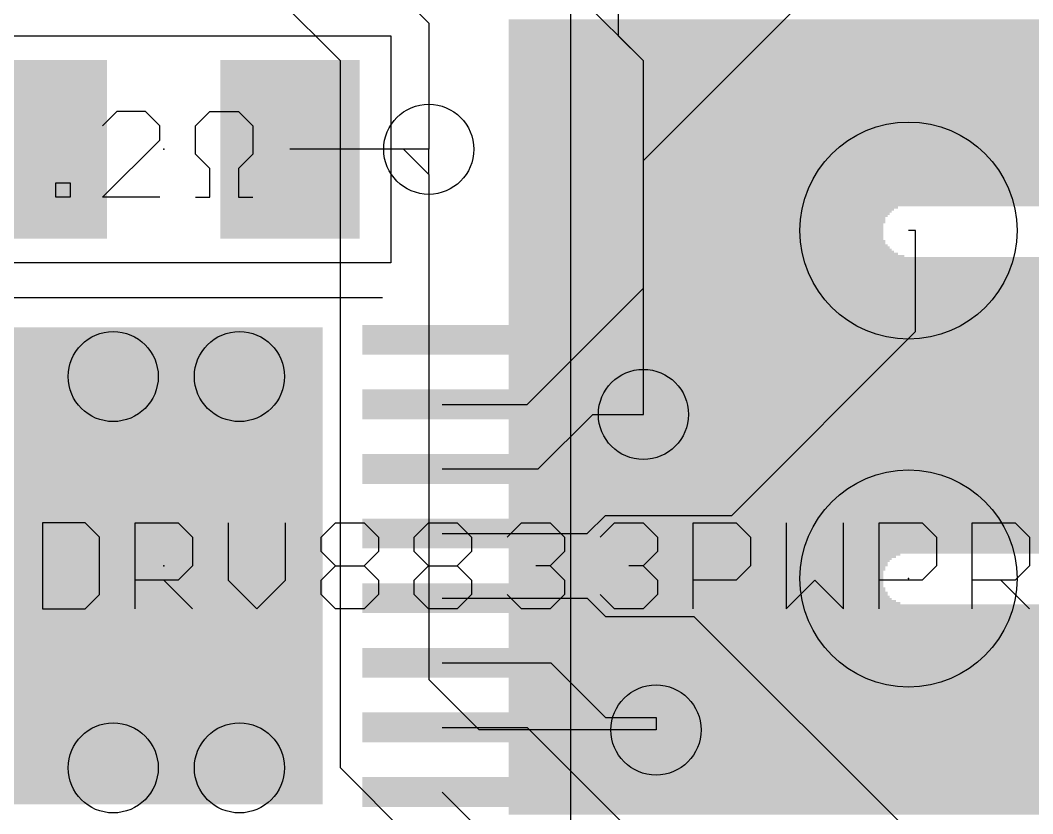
# Model space of a CAD drawing. Extents: x -40.8 to 40.8, y -42.1 to 43.9.
# Drawn here: x 24.59 to 34.78, y -2.37 to 5.62 of the extents above; entities that cross this region are included whole.
import ezdxf

# ---------------------------------------------------------------- set-up
doc = ezdxf.new("R2010")
doc.units = 0
for name, color, linetype in [('1', 22, 'CONTINUOUS'), ('16', 5, 'CONTINUOUS'), ('17', 82, 'CONTINUOUS'), ('18', 82, 'CONTINUOUS'), ('200', 2, 'CONTINUOUS'), ('21', 2, 'CONTINUOUS'), ('23', 2, 'CONTINUOUS'), ('27', 253, 'CONTINUOUS')]:
    doc.layers.add(name, color=color, linetype=linetype)

# ---------------------------------------------------------------- blocks, each defined once
blk = doc.blocks.new('ROUNDP')
blk.add_circle((0, 0), 0.5)
blk = doc.blocks.new('RECT')
blk.add_solid([(-0.5, -0.5), (0.5, -0.5), (-0.5, 0.5), (0.5, 0.5)])
blk = doc.blocks.new('ROUNDV')
blk.add_circle((0, 0), 0.5)

msp = doc.modelspace()

# ---------------------------------------------------------------- linework, layer by layer
at = {"layer": '1'}
for p, q in [((30.861, 4.206), (33.528, 6.873)), ((28.702, 4.318), (27.305, 4.318)), ((30.861, 2.921), (30.861, 4.206)), ((33.599, 3.5), (33.528, 3.5)), ((33.599, 2.484), (33.599, 3.5)), ((29.692, 1.752), (30.861, 2.921)), ((31.75, 0.635), (33.599, 2.484)), ((28.835, 1.752), (29.692, 1.752)), ((29.804, 1.102), (30.353, 1.651)), ((30.353, 1.651), (30.861, 1.651)), ((28.835, 1.102), (29.804, 1.102)), ((30.297, 0.452), (30.48, 0.635)), ((30.48, 0.635), (31.75, 0.635)), ((28.835, 0.452), (30.297, 0.452)), ((28.835, -0.198), (30.297, -0.198)), ((30.297, -0.198), (30.48, -0.381)), ((30.48, -0.381), (31.369, -0.381)), ((31.369, -0.381), (33.528, -2.54)), ((28.835, -0.848), (29.931, -0.848)), ((29.931, -0.848), (30.48, -1.397)), ((30.48, -1.397), (30.988, -1.397)), ((30.988, -1.397), (30.988, -1.524)), ((28.835, -1.498), (29.692, -1.498)), ((29.692, -1.498), (30.988, -2.794)), ((28.835, -2.148), (29.21, -2.523))]:
    msp.add_line(p, q, dxfattribs=at)
at = {"layer": '16'}
for p, q in [((30.607, 8.636), (30.607, 5.461)), ((30.861, 5.207), (29.083, 6.985)), ((27.686, 6.604), (28.702, 5.588)), ((27.813, 5.207), (27.051, 5.969)), ((28.702, 5.588), (28.702, 4.318)), ((30.607, 5.461), (30.861, 5.207)), ((27.813, -1.905), (27.813, 5.207)), ((30.861, 1.651), (30.861, 5.207)), ((28.448, 4.318), (28.702, 4.064)), ((28.702, 4.064), (28.702, 4.318)), ((28.702, 4.064), (28.702, -1.016)), ((28.702, -1.016), (29.21, -1.524)), ((30.988, -1.524), (29.21, -1.524)), ((29.21, -3.302), (27.813, -1.905))]:
    msp.add_line(p, q, dxfattribs=at)
at = {"layer": '21'}
for p, q in [((30.128, 8.75), (30.128, -8.75)), ((23.749, 5.461), (28.321, 5.461)), ((28.321, 5.461), (28.321, 3.175)), ((28.321, 3.175), (23.749, 3.175)), ((23.835, 2.827), (28.235, 2.827))]:
    msp.add_line(p, q, dxfattribs=at)
at = {"layer": '23'}
for p in [(26.035, 4.318), (26.035, 0.127), (33.528, 0)]:
    msp.add_point(p, dxfattribs=at)
at = {"layer": '27'}
for p, q in [((25.563, 4.6997), (25.419, 4.5557)), ((25.8511, 4.6997), (25.563, 4.6997)), ((25.9952, 4.5557), (25.8511, 4.6997)), ((26.3545, 4.5557), (26.4986, 4.6997)), ((26.4986, 4.6997), (26.7867, 4.6997)), ((26.7867, 4.6997), (26.9307, 4.5557)), ((25.9952, 4.4116), (25.9952, 4.5557)), ((26.3545, 4.2676), (26.3545, 4.5557)), ((26.9307, 4.5557), (26.9307, 4.2676)), ((25.419, 3.8354), (25.9952, 4.4116)), ((26.4986, 4.1235), (26.3545, 4.2676)), ((26.9307, 4.2676), (26.7867, 4.1235)), ((26.4986, 3.8354), (26.4986, 4.1235)), ((26.7867, 4.1235), (26.7867, 3.8354)), ((24.9512, 3.8354), (24.9512, 3.9795)), ((24.9512, 3.9795), (25.0953, 3.9795)), ((25.0953, 3.9795), (25.0953, 3.8354)), ((25.0953, 3.8354), (24.9512, 3.8354)), ((25.9952, 3.8354), (25.419, 3.8354)), ((26.3545, 3.8354), (26.4986, 3.8354)), ((26.7867, 3.8354), (26.9307, 3.8354)), ((24.8142, 0.5595), (24.8142, -0.3048)), ((25.2464, 0.5595), (24.8142, 0.5595)), ((25.3904, 0.4155), (25.2464, 0.5595)), ((25.7497, -0.3048), (25.7497, 0.5595)), ((25.7497, 0.5595), (26.1819, 0.5595)), ((26.1819, 0.5595), (26.3259, 0.4155)), ((26.6852, 0.5595), (26.6852, -0.0167)), ((27.2615, -0.0167), (27.2615, 0.5595)), ((27.6208, 0.4155), (27.7648, 0.5595)), ((27.7648, 0.5595), (28.0529, 0.5595)), ((28.0529, 0.5595), (28.197, 0.4155)), ((28.5563, 0.4155), (28.7003, 0.5595)), ((28.7003, 0.5595), (28.9884, 0.5595)), ((28.9884, 0.5595), (29.1325, 0.4155)), ((29.4918, 0.4155), (29.6359, 0.5595)), ((29.6359, 0.5595), (29.924, 0.5595)), ((29.924, 0.5595), (30.068, 0.4155)), ((30.4273, 0.4155), (30.5714, 0.5595)), ((30.5714, 0.5595), (30.8595, 0.5595)), ((30.8595, 0.5595), (31.0035, 0.4155)), ((31.3628, -0.3048), (31.3628, 0.5595)), ((31.3628, 0.5595), (31.795, 0.5595)), ((31.795, 0.5595), (31.9391, 0.4155)), ((32.2983, 0.5595), (32.2983, -0.3048)), ((32.8746, -0.3048), (32.8746, 0.5595)), ((33.2339, -0.3048), (33.2339, 0.5595)), ((33.2339, 0.5595), (33.666, 0.5595)), ((33.666, 0.5595), (33.8101, 0.4155)), ((34.1694, -0.3048), (34.1694, 0.5595)), ((34.1694, 0.5595), (34.6016, 0.5595)), ((34.6016, 0.5595), (34.7456, 0.4155)), ((25.3904, -0.1607), (25.3904, 0.4155)), ((26.3259, 0.4155), (26.3259, 0.1274)), ((27.6208, 0.2714), (27.6208, 0.4155)), ((28.197, 0.4155), (28.197, 0.2714)), ((28.5563, 0.2714), (28.5563, 0.4155)), ((29.1325, 0.4155), (29.1325, 0.2714)), ((30.068, 0.4155), (30.068, 0.2714)), ((31.0035, 0.4155), (31.0035, 0.2714)), ((31.9391, 0.4155), (31.9391, 0.1274)), ((33.8101, 0.4155), (33.8101, 0.1274)), ((34.7456, 0.4155), (34.7456, 0.1274)), ((27.7648, 0.1274), (27.6208, 0.2714)), ((28.197, 0.2714), (28.0529, 0.1274)), ((28.7003, 0.1274), (28.5563, 0.2714)), ((29.1325, 0.2714), (28.9884, 0.1274)), ((30.068, 0.2714), (29.924, 0.1274)), ((31.0035, 0.2714), (30.8595, 0.1274)), ((26.3259, 0.1274), (26.1819, -0.0167)), ((27.6208, -0.0167), (27.7648, 0.1274)), ((27.7648, 0.1274), (28.0529, 0.1274)), ((28.0529, 0.1274), (28.197, -0.0167)), ((28.5563, -0.0167), (28.7003, 0.1274)), ((28.7003, 0.1274), (28.9884, 0.1274)), ((28.9884, 0.1274), (29.1325, -0.0167)), ((29.924, 0.1274), (29.7799, 0.1274)), ((29.924, 0.1274), (30.068, -0.0167)), ((30.8595, 0.1274), (30.7154, 0.1274)), ((30.8595, 0.1274), (31.0035, -0.0167)), ((31.9391, 0.1274), (31.795, -0.0167)), ((33.8101, 0.1274), (33.666, -0.0167)), ((34.7456, 0.1274), (34.6016, -0.0167)), ((26.1819, -0.0167), (25.7497, -0.0167)), ((26.0378, -0.0167), (26.3259, -0.3048)), ((26.6852, -0.0167), (26.9733, -0.3048)), ((26.9733, -0.3048), (27.2615, -0.0167)), ((27.6208, -0.1607), (27.6208, -0.0167)), ((28.197, -0.0167), (28.197, -0.1607)), ((28.5563, -0.1607), (28.5563, -0.0167)), ((29.1325, -0.0167), (29.1325, -0.1607)), ((30.068, -0.0167), (30.068, -0.1607)), ((31.0035, -0.0167), (31.0035, -0.1607)), ((31.795, -0.0167), (31.3628, -0.0167)), ((32.2983, -0.3048), (32.5865, -0.0167)), ((32.5865, -0.0167), (32.8746, -0.3048)), ((33.666, -0.0167), (33.2339, -0.0167)), ((34.6016, -0.0167), (34.1694, -0.0167)), ((34.4575, -0.0167), (34.7456, -0.3048)), ((25.2464, -0.3048), (25.3904, -0.1607)), ((27.7648, -0.3048), (27.6208, -0.1607)), ((28.197, -0.1607), (28.0529, -0.3048)), ((28.7003, -0.3048), (28.5563, -0.1607)), ((29.1325, -0.1607), (28.9884, -0.3048)), ((29.6359, -0.3048), (29.4918, -0.1607)), ((30.068, -0.1607), (29.924, -0.3048)), ((30.5714, -0.3048), (30.4273, -0.1607)), ((31.0035, -0.1607), (30.8595, -0.3048)), ((24.8142, -0.3048), (25.2464, -0.3048)), ((28.0529, -0.3048), (27.7648, -0.3048)), ((28.9884, -0.3048), (28.7003, -0.3048)), ((29.924, -0.3048), (29.6359, -0.3048)), ((30.8595, -0.3048), (30.5714, -0.3048))]:
    msp.add_line(p, q, dxfattribs=at)

# ---------------------------------------------------------------- block references
at = {"layer": '1', "xscale": 1.4, "yscale": 1.8}
for p in [(24.765, 4.318), (27.305, 4.318)]:
    msp.add_blockref('RECT', p, dxfattribs=at)
at = {"layer": '1', "rotation": 90}
for p, xscale, yscale in [((28.835, 2.402), 0.3, 1.6), ((26.035, 0.127), 4.8, 3.2), ((28.835, 1.752), 0.3, 1.6), ((28.835, 1.102), 0.3, 1.6), ((28.835, 0.452), 0.3, 1.6), ((28.835, -0.198), 0.3, 1.6), ((28.835, -0.848), 0.3, 1.6), ((28.835, -1.498), 0.3, 1.6), ((28.835, -2.148), 0.3, 1.6)]:
    msp.add_blockref('RECT', p, dxfattribs=dict(at, xscale=xscale, yscale=yscale))
at = {"layer": '17', "xscale": 2.1844, "yscale": 2.1844, "rotation": 90}
for p in [(33.528, 3.5), (33.528, 3.5), (33.528, 0), (33.528, 0)]:
    msp.add_blockref('ROUNDP', p, dxfattribs=at)
at = {"layer": '18', "xscale": 0.9064, "yscale": 0.9064}
for p in [(28.702, 4.318), (28.702, 4.318), (25.527, 2.032), (25.527, 2.032), (26.797, 2.032), (26.797, 2.032), (30.861, 1.651), (30.861, 1.651), (30.988, -1.524), (30.988, -1.524), (25.527, -1.905), (25.527, -1.905), (26.797, -1.905), (26.797, -1.905)]:
    msp.add_blockref('ROUNDV', p, dxfattribs=at)
at = {"layer": '200', "yscale": 0.0212}
for p, xscale in [((34.3441, 5.6165), 9.6747), ((34.3441, 5.5953), 9.6747), ((34.3441, 5.5741), 9.6747), ((34.3441, 5.5529), 9.6747), ((34.3441, 5.5318), 9.6747), ((34.3441, 5.5106), 9.6747), ((34.3441, 5.4894), 9.6747), ((34.3441, 5.4683), 9.6747), ((34.3441, 5.4471), 9.6747), ((34.3441, 5.4259), 9.6747), ((34.3441, 5.4047), 9.6747), ((34.3441, 5.3836), 9.6747), ((34.3441, 5.3624), 9.6747), ((34.3441, 5.3412), 9.6747), ((34.3441, 5.3201), 9.6747), ((34.3441, 5.2989), 9.6747), ((34.3441, 5.2777), 9.6747), ((34.3441, 5.2566), 9.6747), ((34.3441, 5.2354), 9.6747), ((34.3441, 5.2142), 9.6747), ((34.3441, 5.1931), 9.6747), ((34.3441, 5.1719), 9.6747), ((34.3441, 5.1507), 9.6747), ((34.3441, 5.1295), 9.6747), ((34.3441, 5.1084), 9.6747), ((34.3441, 5.0872), 9.6747), ((34.3441, 5.066), 9.6747), ((34.3441, 5.0449), 9.6747), ((34.3441, 5.0237), 9.6747), ((34.3441, 5.0025), 9.6747), ((34.3441, 4.9814), 9.6747), ((34.3441, 4.9602), 9.6747), ((34.3441, 4.939), 9.6747), ((34.3441, 4.9178), 9.6747), ((34.3441, 4.8967), 9.6747), ((34.3441, 4.8755), 9.6747), ((34.3441, 4.8543), 9.6747), ((34.3441, 4.8332), 9.6747), ((34.3441, 4.812), 9.6747), ((34.3441, 4.7908), 9.6747), ((34.3441, 4.7697), 9.6747), ((34.3441, 4.7485), 9.6747), ((34.3441, 4.7273), 9.6747), ((34.3441, 4.7061), 9.6747), ((34.3441, 4.685), 9.6747), ((34.3441, 4.6638), 9.6747), ((34.3441, 4.6426), 9.6747), ((34.3441, 4.6215), 9.6747), ((34.3441, 4.6003), 9.6747), ((34.3441, 4.5791), 9.6747), ((34.3441, 4.5579), 9.6747), ((34.3441, 4.5368), 9.6747), ((34.3441, 4.5156), 9.6747), ((34.3441, 4.4944), 9.6747), ((34.3441, 4.4733), 9.6747), ((34.3441, 4.4521), 9.6747), ((34.3441, 4.4309), 9.6747), ((34.3441, 4.4098), 9.6747), ((34.3441, 4.3886), 9.6747), ((34.3441, 4.3674), 9.6747), ((35.0745, 4.3463), 11.1354), ((35.0745, 4.3251), 11.1354), ((35.0745, 4.3039), 11.1354), ((35.0745, 4.2827), 11.1354), ((35.0745, 4.2616), 11.1354), ((35.0745, 4.2404), 11.1354), ((35.0745, 4.2192), 11.1354), ((35.0745, 4.1981), 11.1354), ((35.0745, 4.1769), 11.1354), ((35.0745, 4.1557), 11.1354), ((35.0745, 4.1346), 11.1354), ((35.0745, 4.1134), 11.1354), ((35.0745, 4.0922), 11.1354), ((34.0795, 4.071), 9.1454), ((34.0372, 4.0287), 9.0608), ((34.0266, 4.0075), 9.0396), ((34.016, 3.9864), 9.0184), ((34.0054, 3.9652), 8.9972), ((34.0478, 4.0499), 9.0819), ((33.9948, 3.944), 8.9761), ((33.9736, 3.9017), 8.9337), ((33.9843, 3.9229), 8.9549), ((33.9631, 3.8805), 8.9126), ((33.9207, 3.7958), 8.8279), ((33.9525, 3.8593), 8.8914), ((33.9419, 3.8382), 8.8702), ((33.9314, 3.817), 8.8491), ((33.9102, 3.7747), 8.8067), ((33.889, 3.7535), 8.7644), ((31.465, 3.7323), 3.9164), ((31.4227, 3.6688), 3.8318), ((31.4439, 3.7112), 3.8741), ((31.4333, 3.69), 3.8529), ((31.4121, 3.6476), 3.8106), ((31.4015, 3.6265), 3.7894), ((31.4015, 3.6053), 3.7894), ((31.4015, 3.5841), 3.7894), ((31.391, 3.563), 3.7683), ((31.391, 3.5418), 3.7683), ((31.391, 3.5206), 3.7683), ((31.391, 3.4995), 3.7683), ((31.391, 3.4783), 3.7683), ((31.391, 3.4571), 3.7683), ((31.4015, 3.3936), 3.7894), ((31.4015, 3.3724), 3.7894), ((31.4121, 3.3513), 3.8106), ((31.391, 3.4359), 3.7683), ((31.391, 3.4148), 3.7683), ((31.4227, 3.3301), 3.8318), ((31.465, 3.2666), 3.9164), ((31.4333, 3.3089), 3.8529), ((31.4439, 3.2878), 3.8741), ((31.4968, 3.2454), 3.98), ((35.0745, 3.2242), 11.1354), ((35.0745, 3.2031), 11.1354), ((35.0745, 3.1819), 11.1354), ((35.0745, 3.1607), 11.1354), ((35.0745, 3.1396), 11.1354), ((35.0745, 3.1184), 11.1354), ((35.0745, 3.0972), 11.1354), ((35.0745, 3.0761), 11.1354), ((35.0745, 3.0549), 11.1354), ((35.0745, 3.0337), 11.1354), ((35.0745, 3.0125), 11.1354), ((35.0745, 2.9914), 11.1354), ((35.0745, 2.9702), 11.1354), ((35.0745, 2.949), 11.1354), ((35.0745, 2.9279), 11.1354), ((35.0745, 2.9067), 11.1354), ((35.0745, 2.8855), 11.1354), ((35.0745, 2.8644), 11.1354), ((35.0745, 2.8432), 11.1354), ((35.0745, 2.822), 11.1354), ((35.0745, 2.8008), 11.1354), ((35.0745, 2.7797), 11.1354), ((35.0745, 2.7585), 11.1354), ((35.0745, 2.7373), 11.1354), ((35.0745, 2.7162), 11.1354), ((35.0745, 2.695), 11.1354), ((35.0745, 2.6738), 11.1354), ((35.0745, 2.6527), 11.1354), ((35.0745, 2.6315), 11.1354), ((35.0745, 2.6103), 11.1354), ((35.0745, 2.5891), 11.1354), ((35.0745, 2.568), 11.1354), ((35.0745, 2.5468), 11.1354), ((35.0745, 2.5256), 11.1354), ((35.0745, 2.5045), 11.1354), ((35.0745, 2.4833), 11.1354), ((35.0745, 2.4621), 11.1354), ((35.0745, 2.441), 11.1354), ((35.0745, 2.4198), 11.1354), ((35.0745, 2.3986), 11.1354), ((35.0745, 2.3774), 11.1354), ((35.0745, 2.3563), 11.1354), ((35.0745, 2.3351), 11.1354), ((35.0745, 2.3139), 11.1354), ((35.0745, 2.2928), 11.1354), ((34.2171, 2.2716), 9.4206), ((34.1642, 2.2504), 9.3148), ((34.1324, 2.2292), 9.2513), ((34.1007, 2.2081), 9.1878), ((34.0795, 2.1869), 9.1454), ((34.0372, 2.1446), 9.0608), ((34.0584, 2.1657), 9.1031), ((33.9948, 2.0811), 8.9761), ((33.9736, 2.0387), 8.9337), ((34.0266, 2.1234), 9.0396), ((34.016, 2.1022), 9.0184), ((33.9843, 2.0599), 8.9549), ((33.9631, 2.0175), 8.9126), ((33.9631, 1.9964), 8.9126), ((33.9525, 1.9752), 8.8914), ((33.9419, 1.954), 8.8702), ((33.9314, 1.9329), 8.8491), ((33.9207, 1.8905), 8.8279), ((33.9207, 1.8694), 8.8279), ((33.9314, 1.9117), 8.8491), ((33.9102, 1.8482), 8.8067), ((33.9102, 1.827), 8.8067), ((33.889, 1.7635), 8.7644), ((33.889, 1.7423), 8.7644), ((33.889, 1.7212), 8.7644), ((33.8996, 1.8059), 8.7855), ((33.8996, 1.7847), 8.7855), ((33.8784, 1.7), 8.7432), ((33.8784, 1.6788), 8.7432), ((33.8784, 1.6577), 8.7432), ((33.8784, 1.6365), 8.7432), ((33.8784, 1.6153), 8.7432), ((33.8678, 1.5942), 8.722), ((33.8678, 1.573), 8.722), ((33.8678, 1.5518), 8.722), ((33.8678, 1.5306), 8.722), ((33.8678, 1.5095), 8.722), ((33.8678, 1.4883), 8.722), ((33.8678, 1.4671), 8.722), ((33.8678, 1.446), 8.722), ((33.8678, 1.4248), 8.722), ((33.8678, 1.4036), 8.722), ((33.8678, 1.3825), 8.722), ((33.8678, 1.3613), 8.722), ((33.8678, 1.3401), 8.722), ((33.8678, 1.3189), 8.722), ((33.8678, 1.2978), 8.722), ((33.8678, 1.2766), 8.722), ((33.8678, 1.2554), 8.722), ((33.8678, 1.2343), 8.722), ((33.8678, 1.2131), 8.722), ((33.8678, 1.1919), 8.722), ((33.8678, 1.1707), 8.722), ((33.8678, 1.1496), 8.722), ((33.8678, 1.1284), 8.722), ((33.8678, 1.1072), 8.722), ((33.8678, 1.0861), 8.722), ((33.8678, 1.0649), 8.722), ((33.8678, 1.0437), 8.722), ((33.8678, 1.0226), 8.722), ((33.8678, 1.0014), 8.722), ((33.8678, 0.9802), 8.722), ((33.8678, 0.9591), 8.722), ((33.8678, 0.9379), 8.722), ((33.8678, 0.9167), 8.722), ((33.8678, 0.8955), 8.722), ((35.0745, 0.8744), 11.1354), ((35.0745, 0.8532), 11.1354), ((35.0745, 0.832), 11.1354), ((35.0745, 0.8109), 11.1354), ((35.0745, 0.7897), 11.1354), ((35.0745, 0.7685), 11.1354), ((35.0745, 0.7474), 11.1354), ((35.0745, 0.7262), 11.1354), ((33.8678, 0.705), 8.722), ((33.8678, 0.6838), 8.722), ((33.8678, 0.6627), 8.722), ((33.8678, 0.6415), 8.722), ((33.8678, 0.6203), 8.722), ((33.8678, 0.5992), 8.722), ((33.8678, 0.578), 8.722), ((33.8678, 0.5568), 8.722), ((33.8678, 0.5357), 8.722), ((33.8678, 0.5145), 8.722), ((33.8678, 0.4933), 8.722), ((33.8678, 0.4721), 8.722), ((33.8678, 0.451), 8.722), ((33.8678, 0.4298), 8.722), ((33.8678, 0.4086), 8.722), ((33.8678, 0.3875), 8.722), ((33.8678, 0.3663), 8.722), ((34.3653, 0.3451), 9.717), ((34.3548, 0.324), 9.6959), ((34.3336, 0.3028), 9.6535), ((34.3124, 0.2816), 9.6112), ((34.3018, 0.2604), 9.59), ((31.4756, 0.2393), 3.9376), ((31.4545, 0.2181), 3.8953), ((31.4333, 0.1969), 3.8529), ((31.4227, 0.1758), 3.8318), ((31.4121, 0.1546), 3.8106), ((31.4121, 0.1334), 3.8106), ((31.4015, 0.1123), 3.7894), ((31.4015, 0.0911), 3.7894), ((31.391, 0.0699), 3.7683), ((31.391, 0.0487), 3.7683), ((31.391, 0.0276), 3.7683), ((31.391, 0.0064), 3.7683), ((31.4015, -0.0994), 3.7894), ((31.391, -0.0148), 3.7683), ((31.391, -0.0359), 3.7683), ((31.391, -0.0571), 3.7683), ((31.391, -0.0783), 3.7683), ((31.4015, -0.1206), 3.7894), ((31.4121, -0.1418), 3.8106), ((31.4121, -0.163), 3.8106), ((31.4227, -0.1841), 3.8318), ((31.4333, -0.2053), 3.8529), ((31.4756, -0.2476), 3.9376), ((33.8784, -0.29), 8.7432), ((33.8678, -0.3111), 8.722), ((31.4545, -0.2265), 3.8953), ((33.8996, -0.2688), 8.7855), ((33.8678, -0.3323), 8.722), ((33.8678, -0.3535), 8.722), ((33.8678, -0.3747), 8.722), ((33.8678, -0.3958), 8.722), ((33.8678, -0.417), 8.722), ((33.8678, -0.4382), 8.722), ((33.8678, -0.4593), 8.722), ((33.8678, -0.4805), 8.722), ((33.8678, -0.5017), 8.722), ((33.8678, -0.5228), 8.722), ((33.8678, -0.544), 8.722), ((33.8678, -0.5652), 8.722), ((33.8678, -0.5864), 8.722), ((33.8678, -0.6075), 8.722), ((33.8678, -0.6287), 8.722), ((35.0745, -0.6499), 11.1354), ((35.0745, -0.671), 11.1354), ((35.0745, -0.6922), 11.1354), ((35.0745, -0.7134), 11.1354), ((35.0745, -0.7345), 11.1354), ((35.0745, -0.7557), 11.1354), ((34.2383, -0.7769), 9.463), ((34.2383, -0.7981), 9.463), ((33.9419, -0.8192), 8.8702), ((33.9207, -0.9039), 8.8279), ((33.9207, -0.9251), 8.8279), ((33.9419, -0.8404), 8.8702), ((33.9314, -0.8616), 8.8491), ((33.9314, -0.8827), 8.8491), ((33.889, -1.0098), 8.7644), ((33.9102, -0.9462), 8.8067), ((33.8996, -0.9674), 8.7855), ((33.8996, -0.9886), 8.7855), ((33.889, -1.0309), 8.7644), ((33.889, -1.0521), 8.7644), ((33.8784, -1.0733), 8.7432), ((33.8784, -1.0944), 8.7432), ((33.8784, -1.1156), 8.7432), ((33.8678, -1.1368), 8.722), ((33.8678, -1.158), 8.722), ((33.8678, -1.1791), 8.722), ((33.8678, -1.2003), 8.722), ((33.8678, -1.2215), 8.722), ((33.8573, -1.2426), 8.7009), ((33.8573, -1.2638), 8.7009), ((33.8573, -1.285), 8.7009), ((33.8573, -1.3061), 8.7009), ((33.8573, -1.3273), 8.7009), ((33.8573, -1.3485), 8.7009), ((33.8573, -1.3697), 8.7009), ((33.8573, -1.3908), 8.7009), ((33.8573, -1.412), 8.7009), ((33.8573, -1.4332), 8.7009), ((33.8573, -1.4543), 8.7009), ((33.8573, -1.4755), 8.7009), ((33.8573, -1.4967), 8.7009), ((33.8573, -1.5178), 8.7009), ((33.8678, -1.539), 8.722), ((33.8678, -1.5602), 8.722), ((33.8678, -1.5814), 8.722), ((33.8678, -1.6025), 8.722), ((33.8784, -1.6237), 8.7432), ((33.8784, -1.6449), 8.7432), ((33.8784, -1.666), 8.7432), ((33.889, -1.6872), 8.7644), ((33.889, -1.7084), 8.7644), ((33.8996, -1.7295), 8.7855), ((33.9207, -1.8142), 8.8279), ((33.9207, -1.8354), 8.8279), ((33.8996, -1.7507), 8.7855), ((33.9102, -1.7719), 8.8067), ((33.9102, -1.793), 8.8067), ((33.9314, -1.8566), 8.8491), ((33.9419, -1.8777), 8.8702), ((33.9525, -1.8989), 8.8914), ((33.9525, -1.9201), 8.8914), ((33.9631, -1.9412), 8.9126), ((33.9736, -1.9624), 8.9337), ((33.9843, -1.9836), 8.9549), ((34.0054, -2.0047), 8.9972), ((34.016, -2.0259), 9.0184), ((34.0266, -2.0471), 9.0396), ((34.1112, -2.1318), 9.2089), ((34.0795, -2.1106), 9.1454), ((34.0478, -2.0683), 9.0819), ((34.0584, -2.0894), 9.1031), ((34.1324, -2.1529), 9.2513), ((34.1642, -2.1741), 9.3148), ((34.2171, -2.1953), 9.4206), ((35.0745, -2.2165), 11.1354), ((35.0745, -2.2376), 11.1354), ((35.0745, -2.2588), 11.1354), ((35.0745, -2.28), 11.1354), ((35.0745, -2.3011), 11.1354), ((35.0745, -2.3223), 11.1354), ((35.0745, -2.3435), 11.1354), ((35.0745, -2.3646), 11.1354)]:
    msp.add_blockref('RECT', p, dxfattribs=dict(at, xscale=xscale))

doc.saveas('drawing.dxf')
